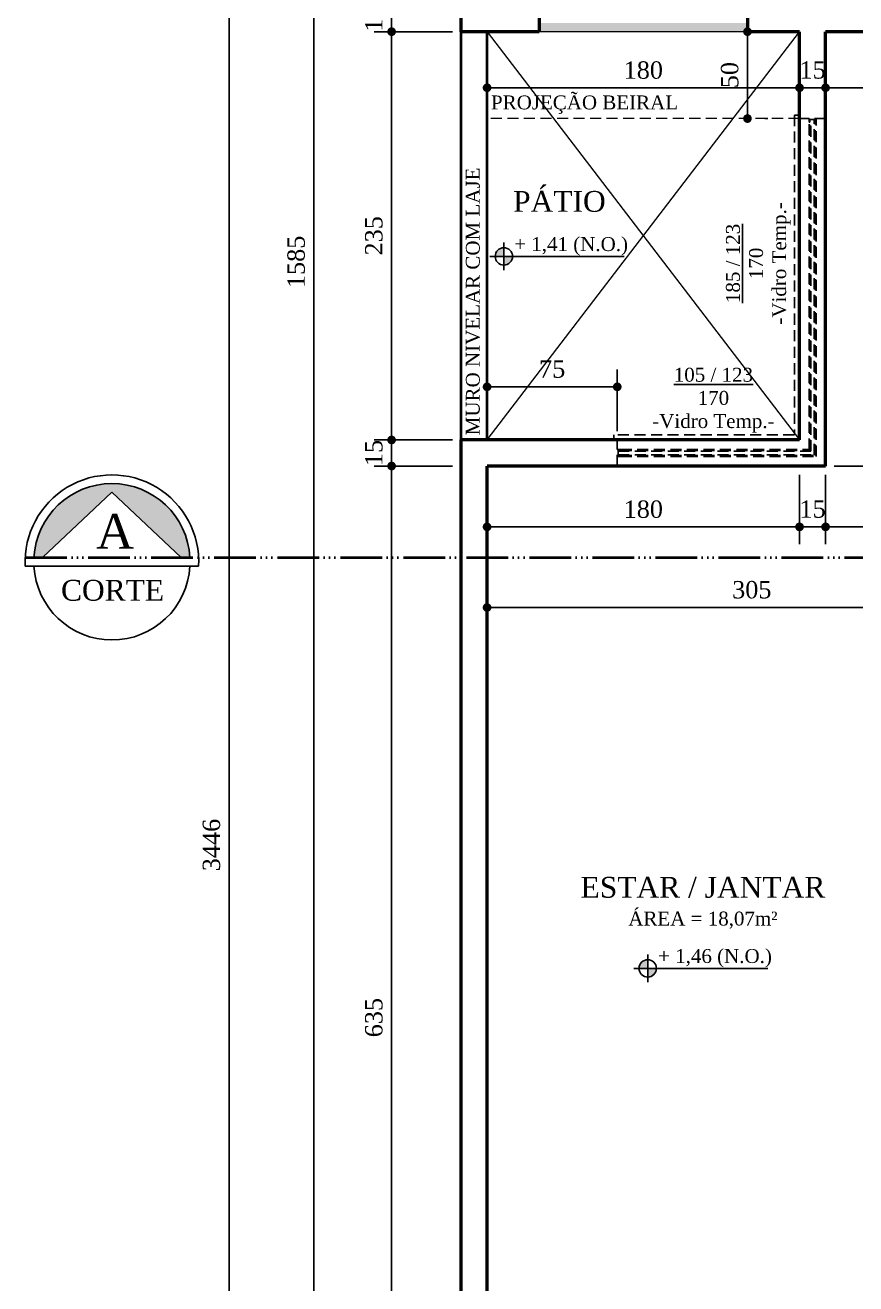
# Model space of a CAD drawing. Header units: millimetres. Extents: x 81693 to 98868, y 6565 to 11437.
# Drawn here: x 81693 to 82171, y 8225 to 8949 of the extents above; entities that cross this region are included whole.
import ezdxf

# ---------------------------------------------------------------- set-up
doc = ezdxf.new("R2010")
doc.units = ezdxf.units.MM
doc.linetypes.add('ACAD_ISO06W100', pattern=[36, 24, -3, 0, -3, 0, -3, 0, -3])
doc.linetypes.add('HIDDEN', pattern=[9.525, 6.35, -3.175])
for name, color, linetype, lineweight in [('Corte Planta', 4, 'ACAD_ISO06W100', 40), ('Cotas', 12, 'Continuous', 5), ('Parede Baixa', 5, 'Continuous', 50), ('Parede Corte', 4, 'Continuous', 40), ('Pisos', 55, 'Continuous', 5), ('Pisos Externos', 15, 'Continuous', 9), ('Portas - Janelas', 2, 'Continuous', 20), ('Projeção Cobertura', 2, 'HIDDEN', 20), ('Projeção Viga', 1, 'HIDDEN', 9)]:
    doc.layers.add(name, color=color, linetype=linetype, lineweight=lineweight)
for name, color, linetype in [('Fechamento Varanda', 3, 'Continuous'), ('Hachuria - Moveis', 1, 'Continuous'), ('JANELA', 2, 'Continuous'), ('Piso', 55, 'Continuous'), ('PN010', 1, 'Continuous'), ('Portas-Cotas', 2, 'Continuous'), ('Projeção Janela - Viga', 1, 'HIDDEN'), ('Texto', 2, 'Continuous')]:
    doc.layers.add(name, color=color, linetype=linetype)
doc.styles.add('Valéria', font='romantic.ttf', dxfattribs={"height": 10})
doc.styles.add('Valéria1', font='romantic.ttf', dxfattribs={"height": 10})
doc.dimstyles.new('Cota - 50', dxfattribs={"dimtxt": 10, "dimasz": 5, "dimexe": 10, "dimexo": 20, "dimgap": 5, "dimtad": 1, "dimtxsty": 'Valéria', "dimblk": 'DOT', "dimcen": 0, "dimclrd": 12, "dimclre": 12, "dimclrt": 2, "dimazin": 2, "dimtfac": 1, "dimtix": 1, "dimtmove": 0, "dimatfit": 3, "dimldrblk": 'DOT', "dimfxl": 1, "dimarcsym": 0})

# ---------------------------------------------------------------- blocks, each defined once
blk = doc.blocks.new('_Dot')
at = {"color": 0, "linetype": 'ByBlock', "lineweight": -2}
blk.add_line((-0.5, 0), (-1, 0), dxfattribs=at)
at = {"color": 0, "linetype": 'ByBlock', "const_width": 0.5}
blk.add_lwpolyline([(-0.25, 0, 1), (0.25, 0, 1)], format="xyb", close=True, dxfattribs=at)
blk = doc.blocks.new('*D472')
at = {"layer": 'Cotas', "color": 12, "lineweight": -2, "transparency": 16777216}
for p, q in [((81958.79, 8690.7), (81958.79, 8650.67)), ((82138.79, 8690.7), (82138.79, 8650.67)), ((81963.79, 8660.67), (82133.79, 8660.67))]:
    blk.add_line(p, q, dxfattribs=at)
at = {"layer": 'Defpoints', "color": 0, "transparency": 16777216}
for p in [(81958.79, 8710.7), (82138.79, 8710.7), (82138.79, 8660.67)]:
    blk.add_point(p, dxfattribs=at)
at = {"layer": 'Cotas', "color": 12, "lineweight": -2, "transparency": 16777216, "xscale": 5, "yscale": 5, "zscale": 5, "rotation": 180}
blk.add_blockref('_Dot', (81958.79, 8660.67), dxfattribs=at)
at = {"layer": 'Cotas', "color": 12, "lineweight": -2, "transparency": 16777216, "xscale": 5, "yscale": 5, "zscale": 5}
blk.add_blockref('_Dot', (82138.79, 8660.67), dxfattribs=at)
at = {"layer": 'Cotas', "color": 2, "transparency": 16777216, "insert": (82048.79, 8670.78), "char_height": 10, "attachment_point": 5, "style": 'Valéria'}
blk.add_mtext('180', dxfattribs=at)
blk = doc.blocks.new('*D473')
at = {"layer": 'Cotas', "color": 12, "lineweight": -2, "transparency": 16777216}
for p, q in [((82138.79, 8690.7), (82138.79, 8650.67)), ((82153.79, 8690.7), (82153.79, 8650.67)), ((82133.79, 8660.67), (82128.79, 8660.67)), ((82138.79, 8660.67), (82153.79, 8660.67)), ((82158.79, 8660.67), (82163.79, 8660.67))]:
    blk.add_line(p, q, dxfattribs=at)
at = {"layer": 'Defpoints', "color": 0, "transparency": 16777216}
for p in [(82138.79, 8710.7), (82153.79, 8710.7), (82153.79, 8660.67)]:
    blk.add_point(p, dxfattribs=at)
at = {"layer": 'Cotas', "color": 12, "lineweight": -2, "transparency": 16777216, "xscale": 5, "yscale": 5, "zscale": 5}
blk.add_blockref('_Dot', (82138.79, 8660.67), dxfattribs=at)
at = {"layer": 'Cotas', "color": 12, "lineweight": -2, "transparency": 16777216, "xscale": 5, "yscale": 5, "zscale": 5, "rotation": 180}
blk.add_blockref('_Dot', (82153.79, 8660.67), dxfattribs=at)
at = {"layer": 'Cotas', "color": 2, "transparency": 16777216, "insert": (82146.29, 8670.87), "char_height": 10, "attachment_point": 5, "style": 'Valéria'}
blk.add_mtext('15', dxfattribs=at)
blk = doc.blocks.new('*D474')
at = {"layer": 'Cotas', "color": 12, "lineweight": -2, "transparency": 16777216}
for p, q in [((82153.79, 8690.7), (82153.79, 8650.67)), ((82263.79, 8690.7), (82263.79, 8650.67)), ((82158.79, 8660.67), (82258.79, 8660.67))]:
    blk.add_line(p, q, dxfattribs=at)
at = {"layer": 'Defpoints', "color": 0, "transparency": 16777216}
for p in [(82153.79, 8710.7), (82263.79, 8710.7), (82263.79, 8660.67)]:
    blk.add_point(p, dxfattribs=at)
at = {"layer": 'Cotas', "color": 12, "lineweight": -2, "transparency": 16777216, "xscale": 5, "yscale": 5, "zscale": 5, "rotation": 180}
blk.add_blockref('_Dot', (82153.79, 8660.67), dxfattribs=at)
at = {"layer": 'Cotas', "color": 12, "lineweight": -2, "transparency": 16777216, "xscale": 5, "yscale": 5, "zscale": 5}
blk.add_blockref('_Dot', (82263.79, 8660.67), dxfattribs=at)
at = {"layer": 'Cotas', "color": 2, "transparency": 16777216, "insert": (82208.79, 8670.78), "char_height": 10, "attachment_point": 5, "style": 'Valéria'}
blk.add_mtext('110', dxfattribs=at)
blk = doc.blocks.new('*D475')
at = {"layer": 'Cotas', "color": 12, "lineweight": -2, "transparency": 16777216}
for p, q in [((81958.79, 8656.8), (81958.79, 8604.25)), ((82263.79, 8656.8), (82263.79, 8604.25)), ((81963.79, 8614.25), (82258.79, 8614.25))]:
    blk.add_line(p, q, dxfattribs=at)
at = {"layer": 'Defpoints', "color": 0, "transparency": 16777216}
for p in [(81958.79, 8676.8), (82263.79, 8676.8), (82263.79, 8614.25)]:
    blk.add_point(p, dxfattribs=at)
at = {"layer": 'Cotas', "color": 12, "lineweight": -2, "transparency": 16777216, "xscale": 5, "yscale": 5, "zscale": 5, "rotation": 180}
blk.add_blockref('_Dot', (81958.79, 8614.25), dxfattribs=at)
at = {"layer": 'Cotas', "color": 12, "lineweight": -2, "transparency": 16777216, "xscale": 5, "yscale": 5, "zscale": 5}
blk.add_blockref('_Dot', (82263.79, 8614.25), dxfattribs=at)
at = {"layer": 'Cotas', "color": 2, "transparency": 16777216, "insert": (82111.29, 8624.44), "char_height": 10, "attachment_point": 5, "style": 'Valéria'}
blk.add_mtext('305', dxfattribs=at)
blk = doc.blocks.new('*D490')
at = {"layer": 'Cotas', "color": 12, "lineweight": -2, "transparency": 16777216}
for p, q in [((82173.79, 8945.7), (82210.12, 8945.7)), ((82200.12, 8940.7), (82200.12, 8700.7)), ((82158.79, 8695.7), (82210.12, 8695.7))]:
    blk.add_line(p, q, dxfattribs=at)
at = {"layer": 'Defpoints', "color": 0, "transparency": 16777216}
for p in [(82153.79, 8945.7), (82138.79, 8695.7), (82200.12, 8695.7)]:
    blk.add_point(p, dxfattribs=at)
at = {"layer": 'Cotas', "color": 12, "lineweight": -2, "transparency": 16777216, "xscale": 5, "yscale": 5, "zscale": 5}
for p, rotation in [((82200.12, 8945.7), 90), ((82200.12, 8695.7), 270)]:
    blk.add_blockref('_Dot', p, dxfattribs=dict(at, rotation=rotation))
at = {"layer": 'Cotas', "color": 2, "transparency": 16777216, "insert": (82189.93, 8820.7), "char_height": 10, "attachment_point": 5, "rotation": 90, "style": 'Valéria'}
blk.add_mtext('250', dxfattribs=at)
blk = doc.blocks.new('*D491')
at = {"layer": 'Cotas', "color": 12, "lineweight": -2, "transparency": 16777216}
for p, q in [((81958.79, 8925.7), (81958.79, 8903.43)), ((82138.79, 8925.7), (82138.79, 8903.43)), ((82133.79, 8913.43), (81963.79, 8913.43))]:
    blk.add_line(p, q, dxfattribs=at)
at = {"layer": 'Defpoints', "color": 0, "transparency": 16777216}
for p in [(81958.79, 8945.7), (82138.79, 8945.7), (81958.79, 8913.43)]:
    blk.add_point(p, dxfattribs=at)
at = {"layer": 'Cotas', "color": 12, "lineweight": -2, "transparency": 16777216, "xscale": 5, "yscale": 5, "zscale": 5, "rotation": 180}
blk.add_blockref('_Dot', (81958.79, 8913.43), dxfattribs=at)
at = {"layer": 'Cotas', "color": 12, "lineweight": -2, "transparency": 16777216, "xscale": 5, "yscale": 5, "zscale": 5}
blk.add_blockref('_Dot', (82138.79, 8913.43), dxfattribs=at)
at = {"layer": 'Cotas', "color": 2, "transparency": 16777216, "insert": (82048.79, 8923.54), "char_height": 10, "attachment_point": 5, "style": 'Valéria'}
blk.add_mtext('180', dxfattribs=at)
blk = doc.blocks.new('*D494')
at = {"layer": 'Cotas', "color": 12, "lineweight": -2, "transparency": 16777216}
for p, q in [((82138.79, 8925.7), (82138.79, 8903.43)), ((82153.79, 8925.7), (82153.79, 8903.43)), ((82133.79, 8913.43), (82128.79, 8913.43)), ((82153.79, 8913.43), (82138.79, 8913.43)), ((82158.79, 8913.43), (82163.79, 8913.43))]:
    blk.add_line(p, q, dxfattribs=at)
at = {"layer": 'Defpoints', "color": 0, "transparency": 16777216}
for p in [(82138.79, 8945.7), (82153.79, 8945.7), (82138.79, 8913.43)]:
    blk.add_point(p, dxfattribs=at)
at = {"layer": 'Cotas', "color": 12, "lineweight": -2, "transparency": 16777216, "xscale": 5, "yscale": 5, "zscale": 5}
blk.add_blockref('_Dot', (82138.79, 8913.43), dxfattribs=at)
at = {"layer": 'Cotas', "color": 12, "lineweight": -2, "transparency": 16777216, "xscale": 5, "yscale": 5, "zscale": 5, "rotation": 180}
blk.add_blockref('_Dot', (82153.79, 8913.43), dxfattribs=at)
at = {"layer": 'Cotas', "color": 2, "transparency": 16777216, "insert": (82146.29, 8923.62), "char_height": 10, "attachment_point": 5, "style": 'Valéria'}
blk.add_mtext('15', dxfattribs=at)
blk = doc.blocks.new('*D495')
at = {"layer": 'Cotas', "color": 12, "lineweight": -2, "transparency": 16777216}
for p, q in [((82153.79, 8925.7), (82153.79, 8903.43)), ((82428.79, 8925.7), (82428.79, 8903.43)), ((82158.79, 8913.43), (82423.79, 8913.43))]:
    blk.add_line(p, q, dxfattribs=at)
at = {"layer": 'Defpoints', "color": 0, "transparency": 16777216}
for p in [(82153.79, 8945.7), (82428.79, 8945.7), (82428.79, 8913.43)]:
    blk.add_point(p, dxfattribs=at)
at = {"layer": 'Cotas', "color": 12, "lineweight": -2, "transparency": 16777216, "xscale": 5, "yscale": 5, "zscale": 5, "rotation": 180}
blk.add_blockref('_Dot', (82153.79, 8913.43), dxfattribs=at)
at = {"layer": 'Cotas', "color": 12, "lineweight": -2, "transparency": 16777216, "xscale": 5, "yscale": 5, "zscale": 5}
blk.add_blockref('_Dot', (82428.79, 8913.43), dxfattribs=at)
at = {"layer": 'Cotas', "color": 2, "transparency": 16777216, "insert": (82291.29, 8923.62), "char_height": 10, "attachment_point": 5, "style": 'Valéria'}
blk.add_mtext('275', dxfattribs=at)
blk = doc.blocks.new('*D496')
at = {"layer": 'Cotas', "color": 12, "lineweight": -2, "transparency": 16777216}
for p, q in [((82108.79, 8900.7), (82108.79, 8940.7)), ((82120.49, 8945.7), (82118.79, 8945.7)), ((82120.49, 8895.7), (82118.79, 8895.7))]:
    blk.add_line(p, q, dxfattribs=at)
at = {"layer": 'Defpoints', "color": 0, "transparency": 16777216}
for p in [(82100.49, 8945.7), (82108.79, 8945.7), (82100.49, 8895.7)]:
    blk.add_point(p, dxfattribs=at)
at = {"layer": 'Cotas', "color": 12, "lineweight": -2, "transparency": 16777216, "xscale": 5, "yscale": 5, "zscale": 5}
for p, rotation in [((82108.79, 8945.7), 90), ((82108.79, 8895.7), 270)]:
    blk.add_blockref('_Dot', p, dxfattribs=dict(at, rotation=rotation))
at = {"layer": 'Cotas', "color": 2, "transparency": 16777216, "insert": (82098.6, 8920.7), "char_height": 10, "attachment_point": 5, "rotation": 90, "style": 'Valéria'}
blk.add_mtext('50', dxfattribs=at)
blk = doc.blocks.new('*D512')
at = {"layer": 'Cotas', "color": 12, "lineweight": -2, "transparency": 16777216}
for p, q in [((81938.79, 8945.7), (81893.8, 8945.7)), ((81903.8, 8940.7), (81903.8, 8715.7)), ((81938.79, 8710.7), (81893.8, 8710.7))]:
    blk.add_line(p, q, dxfattribs=at)
at = {"layer": 'Defpoints', "color": 0, "transparency": 16777216}
for p in [(81958.79, 8945.7), (81903.8, 8710.7), (81958.79, 8710.7)]:
    blk.add_point(p, dxfattribs=at)
at = {"layer": 'Cotas', "color": 12, "lineweight": -2, "transparency": 16777216, "xscale": 5, "yscale": 5, "zscale": 5}
for p, rotation in [((81903.8, 8945.7), 90), ((81903.8, 8710.7), 270)]:
    blk.add_blockref('_Dot', p, dxfattribs=dict(at, rotation=rotation))
at = {"layer": 'Cotas', "color": 2, "transparency": 16777216, "insert": (81893.61, 8828.2), "char_height": 10, "attachment_point": 5, "rotation": 90, "style": 'Valéria'}
blk.add_mtext('235', dxfattribs=at)
blk = doc.blocks.new('*D513')
at = {"layer": 'Cotas', "color": 12, "lineweight": -2, "transparency": 16777216}
for p, q in [((81903.8, 8965.7), (81903.8, 8970.7)), ((81938.79, 8960.7), (81893.8, 8960.7)), ((81903.8, 8960.7), (81903.8, 8945.7)), ((81938.79, 8945.7), (81893.8, 8945.7)), ((81903.8, 8940.7), (81903.8, 8935.7))]:
    blk.add_line(p, q, dxfattribs=at)
at = {"layer": 'Defpoints', "color": 0, "transparency": 16777216}
for p in [(81958.79, 8960.7), (81903.8, 8945.7), (81958.79, 8945.7)]:
    blk.add_point(p, dxfattribs=at)
at = {"layer": 'Cotas', "color": 12, "lineweight": -2, "transparency": 16777216, "xscale": 5, "yscale": 5, "zscale": 5}
for p, rotation in [((81903.8, 8960.7), 270), ((81903.8, 8945.7), 90)]:
    blk.add_blockref('_Dot', p, dxfattribs=dict(at, rotation=rotation))
at = {"layer": 'Cotas', "color": 2, "transparency": 16777216, "insert": (81893.61, 8953.2), "char_height": 10, "attachment_point": 5, "rotation": 90, "style": 'Valéria'}
blk.add_mtext('15', dxfattribs=at)
blk = doc.blocks.new('*D514')
at = {"layer": 'Cotas', "color": 12, "lineweight": -2, "transparency": 16777216}
for p, q in [((81903.8, 8715.7), (81903.8, 8720.7)), ((81938.79, 8710.7), (81893.8, 8710.7)), ((81903.8, 8710.7), (81903.8, 8695.7)), ((81938.79, 8695.7), (81893.8, 8695.7)), ((81903.8, 8690.7), (81903.8, 8685.7))]:
    blk.add_line(p, q, dxfattribs=at)
at = {"layer": 'Defpoints', "color": 0, "transparency": 16777216}
for p in [(81958.79, 8710.7), (81903.8, 8695.7), (81958.79, 8695.7)]:
    blk.add_point(p, dxfattribs=at)
at = {"layer": 'Cotas', "color": 12, "lineweight": -2, "transparency": 16777216, "xscale": 5, "yscale": 5, "zscale": 5}
for p, rotation in [((81903.8, 8710.7), 270), ((81903.8, 8695.7), 90)]:
    blk.add_blockref('_Dot', p, dxfattribs=dict(at, rotation=rotation))
at = {"layer": 'Cotas', "color": 2, "transparency": 16777216, "insert": (81893.61, 8703.2), "char_height": 10, "attachment_point": 5, "rotation": 90, "style": 'Valéria'}
blk.add_mtext('15', dxfattribs=at)
blk = doc.blocks.new('*D515')
at = {"layer": 'Cotas', "color": 12, "lineweight": -2, "transparency": 16777216}
for p, q in [((81938.79, 8695.7), (81893.8, 8695.7)), ((81903.8, 8690.7), (81903.8, 8065.7)), ((81938.79, 8060.7), (81893.8, 8060.7))]:
    blk.add_line(p, q, dxfattribs=at)
at = {"layer": 'Defpoints', "color": 0, "transparency": 16777216}
for p in [(81958.79, 8695.7), (81903.8, 8060.7), (81958.79, 8060.7)]:
    blk.add_point(p, dxfattribs=at)
at = {"layer": 'Cotas', "color": 12, "lineweight": -2, "transparency": 16777216, "xscale": 5, "yscale": 5, "zscale": 5}
for p, rotation in [((81903.8, 8695.7), 90), ((81903.8, 8060.7), 270)]:
    blk.add_blockref('_Dot', p, dxfattribs=dict(at, rotation=rotation))
at = {"layer": 'Cotas', "color": 2, "transparency": 16777216, "insert": (81893.61, 8378.2), "char_height": 10, "attachment_point": 5, "rotation": 90, "style": 'Valéria'}
blk.add_mtext('635', dxfattribs=at)
blk = doc.blocks.new('*D524')
at = {"layer": 'Cotas', "color": 12, "lineweight": -2, "transparency": 16777216}
for p, q in [((81938.79, 9605.7), (81849.05, 9605.7)), ((81859.05, 9600.7), (81859.05, 8025.7)), ((81938.79, 8020.7), (81849.05, 8020.7))]:
    blk.add_line(p, q, dxfattribs=at)
at = {"layer": 'Defpoints', "color": 0, "transparency": 16777216}
for p in [(81958.79, 9605.7), (81859.05, 8020.7), (81958.79, 8020.7)]:
    blk.add_point(p, dxfattribs=at)
at = {"layer": 'Cotas', "color": 12, "lineweight": -2, "transparency": 16777216, "xscale": 5, "yscale": 5, "zscale": 5}
for p, rotation in [((81859.05, 9605.7), 90), ((81859.05, 8020.7), 270)]:
    blk.add_blockref('_Dot', p, dxfattribs=dict(at, rotation=rotation))
at = {"layer": 'Cotas', "color": 2, "transparency": 16777216, "insert": (81848.86, 8813.2), "char_height": 10, "attachment_point": 5, "rotation": 90, "style": 'Valéria'}
blk.add_mtext('1585', dxfattribs=at)
blk = doc.blocks.new('*D548')
at = {"layer": 'Cotas', "color": 12, "lineweight": -2, "transparency": 16777216}
for p, q in [((81923.79, 10200.48), (81800.2, 10200.48)), ((81810.2, 10195.48), (81810.2, 6759.6)), ((81942.89, 6754.6), (81800.2, 6754.6))]:
    blk.add_line(p, q, dxfattribs=at)
at = {"layer": 'Defpoints', "color": 0, "transparency": 16777216}
for p in [(81943.79, 10200.48), (81810.2, 6754.6), (81962.89, 6754.6)]:
    blk.add_point(p, dxfattribs=at)
at = {"layer": 'Cotas', "color": 12, "lineweight": -2, "transparency": 16777216, "xscale": 5, "yscale": 5, "zscale": 5}
for p, rotation in [((81810.2, 10200.48), 90), ((81810.2, 6754.6), 270)]:
    blk.add_blockref('_Dot', p, dxfattribs=dict(at, rotation=rotation))
at = {"layer": 'Cotas', "color": 2, "transparency": 16777216, "insert": (81800.05, 8477.54), "char_height": 10, "attachment_point": 5, "rotation": 90, "style": 'Valéria'}
blk.add_mtext('3446', dxfattribs=at)
blk = doc.blocks.new('*D440')
at = {"layer": 'Defpoints', "color": 0, "transparency": 16777216}
for p in [(82138.79, 8695.7), (82159.8, 8175.7), (82200.12, 8175.7)]:
    blk.add_point(p, dxfattribs=at)
at = {"layer": 'Parede Baixa', "color": 12, "lineweight": -2, "transparency": 16777216}
for p, q in [((82158.79, 8695.7), (82210.12, 8695.7)), ((82200.12, 8690.7), (82200.12, 8180.7)), ((82179.8, 8175.7), (82210.12, 8175.7))]:
    blk.add_line(p, q, dxfattribs=at)
at = {"layer": 'Parede Baixa', "color": 12, "lineweight": -2, "transparency": 16777216, "xscale": 5, "yscale": 5, "zscale": 5}
for p, rotation in [((82200.12, 8695.7), 90), ((82200.12, 8175.7), 270)]:
    blk.add_blockref('_Dot', p, dxfattribs=dict(at, rotation=rotation))
at = {"layer": 'Parede Baixa', "color": 2, "transparency": 16777216, "insert": (82189.93, 8435.7), "char_height": 10, "attachment_point": 5, "rotation": 90, "style": 'Valéria'}
blk.add_mtext('520', dxfattribs=at)
blk = doc.blocks.new('*D348')
at = {"layer": 'Defpoints', "color": 0, "transparency": 16777216}
for p in [(81958.79, 8992.29), (81958.79, 8945.7), (81988.79, 8945.7)]:
    blk.add_point(p, dxfattribs=at)
at = {"layer": 'Piso', "color": 12, "lineweight": -2, "transparency": 16777216}
for p, q in [((81958.79, 8965.7), (81958.79, 9002.29)), ((81988.79, 8965.7), (81988.79, 9002.29)), ((81983.79, 8992.29), (81963.79, 8992.29))]:
    blk.add_line(p, q, dxfattribs=at)
at = {"layer": 'Piso', "color": 12, "lineweight": -2, "transparency": 16777216, "xscale": 5, "yscale": 5, "zscale": 5, "rotation": 180}
blk.add_blockref('_Dot', (81958.79, 8992.29), dxfattribs=at)
at = {"layer": 'Piso', "color": 12, "lineweight": -2, "transparency": 16777216, "xscale": 5, "yscale": 5, "zscale": 5}
blk.add_blockref('_Dot', (81988.79, 8992.29), dxfattribs=at)
at = {"layer": 'Piso', "color": 2, "transparency": 16777216, "insert": (81973.79, 9002.4), "char_height": 10, "attachment_point": 5, "style": 'Valéria'}
blk.add_mtext('30', dxfattribs=at)
blk = doc.blocks.new('*D334')
at = {"layer": 'Cotas', "color": 12, "lineweight": -2, "transparency": 16777216}
for p, q in [((81958.79, 8715.7), (81958.79, 8751.26)), ((82033.79, 8715.7), (82033.79, 8751.26)), ((81963.79, 8741.26), (82028.79, 8741.26))]:
    blk.add_line(p, q, dxfattribs=at)
at = {"layer": 'Defpoints', "color": 0, "transparency": 16777216}
for p in [(82033.79, 8741.26), (81958.79, 8695.7), (82033.79, 8695.7)]:
    blk.add_point(p, dxfattribs=at)
at = {"layer": 'Cotas', "color": 12, "lineweight": -2, "transparency": 16777216, "xscale": 5, "yscale": 5, "zscale": 5, "rotation": 180}
blk.add_blockref('_Dot', (81958.79, 8741.26), dxfattribs=at)
at = {"layer": 'Cotas', "color": 12, "lineweight": -2, "transparency": 16777216, "xscale": 5, "yscale": 5, "zscale": 5}
blk.add_blockref('_Dot', (82033.79, 8741.26), dxfattribs=at)
at = {"layer": 'Cotas', "color": 2, "transparency": 16777216, "insert": (81996.29, 8751.45), "char_height": 10, "attachment_point": 5, "style": 'Valéria'}
blk.add_mtext('75', dxfattribs=at)

msp = doc.modelspace()

# ---------------------------------------------------------------- hatches: boundary and pattern name
at = {"layer": 'Pisos Externos'}
h = msp.add_hatch(dxfattribs=at)
h.set_pattern_fill('AR-SAND', color=256, scale=0.05, angle=135)
h.set_pattern_definition([(172.5, (18908.4363, 2902.5188), (-1.673767446, -1.786906744), [0, -1.9304, 0, -2.159, 0, -2.06375]), (142.5, (18908.4363, 2902.5188), (-4.12366426, -0.94505464), [0, -1.0414, 0, -1.7399, 0, -0.66675]), (102.5, (18909.5409, 2901.4142), (-2.80166156, 2.79149913), [0, -0.635, 0, -2.286, 0, -2.9845]), (92.5, (18909.541, 2901.4142), (-3.4877539, 1.91140555), [0, -0.3175, 0, -1.4986, 0, -1.7145])])
h.paths.add_polyline_path([(82108.7927, 8960.6965), (81988.7927, 8960.6965), (81988.7927, 8955.6965), (81990.7927, 8955.6965), (82106.7927, 8955.6965), (82108.7927, 8955.6965)])
h.paths.add_polyline_path([(82108.7927, 8950.6965), (82106.7927, 8950.6965), (81990.7927, 8950.6965), (81988.7927, 8950.6965), (81988.7927, 8945.6965), (82108.7927, 8945.6965)])
at = {"layer": 'Portas - Janelas'}
h = msp.add_hatch(color=256, dxfattribs=at)
edge = h.paths.add_edge_path()
edge.add_arc((81968.4617, 8816.3475), 5, 90, 180)
edge.add_line((81963.4617, 8816.3475), (81968.4617, 8816.3475))
edge.add_line((81968.4617, 8816.3475), (81968.4617, 8821.3475))
edge = h.paths.add_edge_path()
edge.add_arc((81968.4617, 8816.3475), 5, 270, 360)
edge.add_line((81973.4617, 8816.3475), (81968.4617, 8816.3475))
edge.add_line((81968.4617, 8816.3475), (81968.4617, 8811.3475))
msp.add_hatch(color=256, dxfattribs=at).paths.add_polyline_path([(81782.65, 8643.0904), (81787.6587, 8643.0904, 0.9459053), (81697.7977, 8643.0904), (81702.8064, 8643.0904), (81742.7282, 8680.5904)])
h = msp.add_hatch(color=256, dxfattribs=at)
edge = h.paths.add_edge_path()
edge.add_arc((82051.3541, 8406.5511), 5, 90, 180)
edge.add_line((82046.3541, 8406.5511), (82051.3541, 8406.5511))
edge.add_line((82051.3541, 8406.5511), (82051.3541, 8411.5511))
edge = h.paths.add_edge_path()
edge.add_arc((82051.3541, 8406.5511), 5, 270, 360)
edge.add_line((82056.3541, 8406.5511), (82051.3541, 8406.5511))
edge.add_line((82051.3541, 8406.5511), (82051.3541, 8401.5511))

# ---------------------------------------------------------------- linework, layer by layer
at = {"layer": 'Corte Planta'}
msp.add_line((81692.7907, 8643.0904), (83707.841, 8643.0904), dxfattribs=at)
at = {"layer": 'Fechamento Varanda'}
for p, q in [((81702.8064, 8643.0904), (81742.7282, 8680.5904)), ((81742.7282, 8680.5904), (81782.65, 8643.0904)), ((81692.7907, 8638.0904), (81792.6656, 8638.0904))]:
    msp.add_line(p, q, dxfattribs=at)
for radius, start, end in [(50, 357.134016, 182.865984), (45, 3.1847385, 176.8152615), (45, 183.1847385, 356.8152615)]:
    msp.add_arc((81742.7282, 8640.5904), radius, start, end, dxfattribs=at)
at = {"layer": 'Hachuria - Moveis'}
for centre in [(81968.4617, 8816.3475), (82051.3541, 8406.5511)]:
    msp.add_circle(centre, 5, dxfattribs=at)
at = {"layer": 'Parede Baixa'}
for p, q in [((81943.7927, 8945.6965), (81943.7927, 9605.6965)), ((81988.7927, 8960.6965), (81988.7927, 8945.6965)), ((82108.7927, 8960.6965), (82108.7927, 8945.6965)), ((81988.7927, 8945.6965), (81943.7927, 8945.6965)), ((82138.7927, 8945.6965), (82108.7927, 8945.6965)), ((82138.7927, 8710.6965), (82138.7927, 8945.6965)), ((82323.7927, 8945.6965), (82153.7927, 8945.6965)), ((82153.7927, 8695.6965), (82153.7927, 8945.6965)), ((81943.7927, 7680.6965), (81943.7927, 8710.6965)), ((82138.7927, 8710.6965), (81943.7927, 8710.6965)), ((81958.7927, 8050.6965), (81958.7927, 8695.6965)), ((82153.7927, 8695.6965), (81958.7927, 8695.6965))]:
    msp.add_line(p, q, dxfattribs=at)
at = {"layer": 'Parede Corte'}
for p, q in [((81943.7927, 8710.6965), (81943.7927, 8945.6965)), ((81958.7927, 8710.6965), (81958.7927, 8945.6965))]:
    msp.add_line(p, q, dxfattribs=at)
at = {"layer": 'Pisos'}
for p, q in [((81958.7927, 8945.6965), (82138.7927, 8710.6965)), ((81958.7927, 8710.6965), (82138.7927, 8945.6965))]:
    msp.add_line(p, q, dxfattribs=at)
at = {"layer": 'PN010'}
for p, q in [((81968.4617, 8824.3475), (81968.4617, 8808.3475)), ((81960.4617, 8816.3475), (82037.6915, 8816.3475)), ((82051.3541, 8414.5511), (82051.3541, 8398.5511)), ((82043.3541, 8406.5511), (82120.5838, 8406.5511))]:
    msp.add_line(p, q, dxfattribs=at)
at = {"layer": 'Portas - Janelas'}
msp.add_line((82108.7927, 8945.6965), (81988.7927, 8945.6965), dxfattribs=at)
at = {"layer": 'Projeção Cobertura'}
msp.add_line((82138.7927, 8895.6965), (81958.7927, 8895.6965), dxfattribs=at)
at = {"layer": 'Projeção Janela - Viga'}
for p, q in [((82138.7927, 8897.6965), (82135.7927, 8897.6965)), ((82135.7927, 8897.6965), (82135.7927, 8713.6965)), ((82153.7927, 8895.6965), (82138.7927, 8895.6965)), ((82144.2927, 8895.6965), (82144.2927, 8893.6965)), ((82144.7927, 8893.6965), (82144.2927, 8893.6965)), ((82144.2927, 8705.1965), (82144.2927, 8893.6965)), ((82147.7927, 8895.1965), (82144.7927, 8895.1965)), ((82144.7927, 8895.1965), (82144.7927, 8893.6965)), ((82144.7927, 8704.6965), (82144.7927, 8893.6965)), ((82145.2927, 8704.1965), (82145.2927, 8895.1965)), ((82147.2927, 8702.1965), (82147.2927, 8895.1965)), ((82147.7927, 8895.1965), (82147.7927, 8893.6965)), ((82147.7927, 8893.6965), (82148.2927, 8893.6965)), ((82147.7927, 8701.6965), (82147.7927, 8893.6965)), ((82148.2927, 8895.6965), (82148.2927, 8893.6965)), ((82148.2927, 8701.1965), (82148.2927, 8893.6965)), ((82135.7927, 8713.6965), (82031.7927, 8713.6965)), ((82031.7927, 8710.6965), (82031.7927, 8713.6965)), ((82033.7927, 8695.6965), (82033.7927, 8710.6965)), ((82033.7927, 8705.1965), (82035.7927, 8705.1965)), ((82033.7927, 8701.1965), (82035.7927, 8701.1965)), ((82034.2927, 8701.6965), (82034.2927, 8704.6965)), ((82034.2927, 8704.6965), (82035.7927, 8704.6965)), ((82034.2927, 8704.1965), (82145.2927, 8704.1965)), ((82034.2927, 8702.1965), (82147.2927, 8702.1965)), ((82034.2927, 8701.6965), (82035.7927, 8701.6965)), ((82035.7927, 8704.6965), (82035.7927, 8705.1965)), ((82035.7927, 8705.1965), (82144.2927, 8705.1965)), ((82035.7927, 8704.6965), (82144.7927, 8704.6965)), ((82035.7927, 8701.6965), (82035.7927, 8701.1965)), ((82035.7927, 8701.6965), (82147.7927, 8701.6965)), ((82035.7927, 8701.1965), (82148.2927, 8701.1965))]:
    msp.add_line(p, q, dxfattribs=at)
at = {"layer": 'Projeção Viga'}
msp.add_line((81943.7927, 6754.6047), (81943.7927, 10200.4844), dxfattribs=at)

# ---------------------------------------------------------------- texts
at = {"layer": 'Fechamento Varanda', "insert": (81713.3712, 8630.1738), "char_height": 12, "attachment_point": 1, "style": 'Valéria'}
msp.add_mtext('CORTE', dxfattribs=at)
at = {"layer": 'JANELA', "insert": (81733.6117, 8668.1275), "char_height": 20, "attachment_point": 1, "style": 'Valéria1'}
msp.add_mtext('{\\fTimes New Roman|b0|i0|c0|p18;\\C4;A}', dxfattribs=at)
at = {"layer": 'Portas-Cotas', "char_height": 12, "attachment_point": 2, "style": 'Valéria'}
for s, insert in [('PÁTIO', (82000.4637, 8854.0226)), ('ESTAR / JANTAR\\P{\\H0.6667x;ÁREA = 18,07m²}', (82083.132, 8459.2246))]:
    msp.add_mtext(s, dxfattribs=dict(at, insert=insert))
at = {"layer": 'Portas-Cotas', "insert": (82096.4041, 8737.3128), "char_height": 8, "attachment_point": 1, "rotation": 90, "style": 'Valéria'}
msp.add_mtext_dynamic_manual_height_columns('\\pxqc;{\\L185 / 123\\P}170\\P-Vidro Temp.-', width=150, gutter_width=50, heights=[0], dxfattribs=at)
at = {"layer": 'Portas-Cotas', "insert": (82014.179, 8752.2486), "char_height": 8, "attachment_point": 1, "style": 'Valéria'}
msp.add_mtext_dynamic_manual_height_columns('\\pxqc;{\\L105 / 123\\P}170\\P-Vidro Temp.-', width=150, gutter_width=50, heights=[0], dxfattribs=at)
at = {"layer": 'Texto', "char_height": 8, "attachment_point": 1, "style": 'Valéria'}
for s, insert in [('{\\C1;PROJEÇÃO BEIRAL}', (81961.0652, 8908.985)), ('+ 1,41 (N.O.)', (81974.4252, 8827.454)), ('+ 1,46 (N.O.)', (82057.3175, 8417.6577))]:
    msp.add_mtext(s, dxfattribs=dict(at, insert=insert))
at = {"layer": 'Texto', "insert": (81946.5635, 8713.4056), "char_height": 8, "attachment_point": 1, "rotation": 90, "style": 'Valéria'}
msp.add_mtext('MURO NIVELAR COM LAJE', dxfattribs=at)

# ---------------------------------------------------------------- dimensions: what is measured, and where the dimension line sits
at = {"layer": 'Cotas'}
dim = msp.add_linear_dim(base=(81810.2003, 6754.6047), p1=(81943.7927, 10200.4844), p2=(81962.8865, 6754.6047), angle=90, text='3446', dimstyle='Cota - 50', dxfattribs=at)
dim.commit()
dim.dimension.update_dxf_attribs({"geometry": '*D548', "text_midpoint": (81800.0524, 8477.5445)})
for base, p1, p2, picture, middle in [((81859.0505, 8020.6965), (81958.7927, 9605.6965), (81958.7927, 8020.6965), '*D524', (81848.8581, 8813.1965)), ((81903.7994, 8945.6965), (81958.7927, 8960.6965), (81958.7927, 8945.6965), '*D513', (81893.6071, 8953.1965)), ((81903.7994, 8710.6965), (81958.7927, 8945.6965), (81958.7927, 8710.6965), '*D512', (81893.6071, 8828.1965)), ((82108.7927, 8945.6965), (82100.4948, 8895.6965), (82100.4948, 8945.6965), '*D496', (82098.6004, 8920.6965)), ((82200.1215, 8695.6965), (82153.7927, 8945.6965), (82138.7927, 8695.6965), '*D490', (82189.9292, 8820.6965)), ((81903.7994, 8695.6965), (81958.7927, 8710.6965), (81958.7927, 8695.6965), '*D514', (81893.6071, 8703.1965)), ((81903.7994, 8060.6965), (81958.7927, 8695.6965), (81958.7927, 8060.6965), '*D515', (81893.6071, 8378.1965))]:
    dim = msp.add_linear_dim(base=base, p1=p1, p2=p2, angle=90, dimstyle='Cota - 50', dxfattribs=at)
    dim.commit()
    dim.dimension.update_dxf_attribs({"geometry": picture, "text_midpoint": middle})
for base, p1, p2, picture, middle in [((81958.7927, 8913.4259), (82138.7927, 8945.6965), (81958.7927, 8945.6965), '*D491', (82048.7927, 8923.5368)), ((82138.7927, 8913.4259), (82153.7927, 8945.6965), (82138.7927, 8945.6965), '*D494', (82146.2927, 8923.6182)), ((82428.7927, 8913.4259), (82153.7927, 8945.6965), (82428.7927, 8945.6965), '*D495', (82291.2927, 8923.6182)), ((82033.7927, 8741.2577), (81958.7927, 8695.6965), (82033.7927, 8695.6965), '*D334', (81996.2927, 8751.4501)), ((82138.7927, 8660.6739), (81958.7927, 8710.6965), (82138.7927, 8710.6965), '*D472', (82048.7927, 8670.7849)), ((82153.7927, 8660.6739), (82138.7927, 8710.6965), (82153.7927, 8710.6965), '*D473', (82146.2927, 8670.8662)), ((82263.7927, 8660.6739), (82153.7927, 8710.6965), (82263.7927, 8710.6965), '*D474', (82208.7927, 8670.7849)), ((82263.7927, 8614.2513), (81958.7927, 8676.7971), (82263.7927, 8676.7971), '*D475', (82111.2927, 8624.4436))]:
    dim = msp.add_linear_dim(base=base, p1=p1, p2=p2, dimstyle='Cota - 50', dxfattribs=at)
    dim.commit()
    dim.dimension.update_dxf_attribs({"geometry": picture, "text_midpoint": middle})
at = {"layer": 'Parede Baixa'}
dim = msp.add_linear_dim(base=(82200.1215, 8175.6965), p1=(82138.7927, 8695.6965), p2=(82159.8049, 8175.6965), angle=90, dimstyle='Cota - 50', dxfattribs=at)
dim.commit()
dim.dimension.update_dxf_attribs({"geometry": '*D440', "text_midpoint": (82189.9292, 8435.6965)})
at = {"layer": 'Piso'}
dim = msp.add_linear_dim(base=(81958.7927, 8992.2929), p1=(81988.7927, 8945.6965), p2=(81958.7927, 8945.6965), dimstyle='Cota - 50', override={"dimfxl": 25.4}, dxfattribs=at)
dim.commit()
dim.dimension.update_dxf_attribs({"geometry": '*D348', "text_midpoint": (81973.7927, 9002.4039)})

doc.saveas('drawing.dxf')
